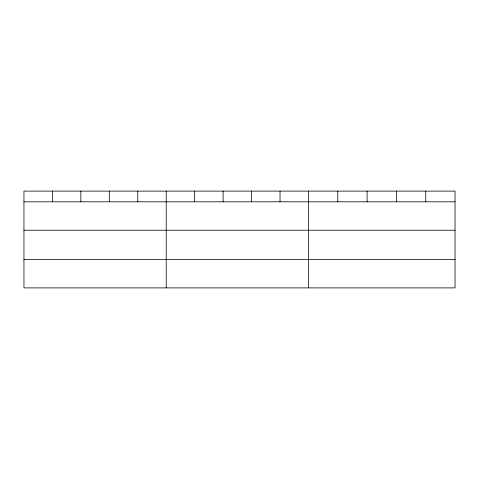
<?xml version="1.0" encoding="UTF-8"?>
<svg xmlns="http://www.w3.org/2000/svg" width="479" height="479" viewBox="0 0 479 479"><rect width="100%" height="100%" fill="white"/><g stroke="black" fill="none" stroke-linecap="round" stroke-linejoin="round"><path stroke-width="0.72" d="M455.05 230.219L455.05 191.103L23.95 191.103L23.95 287.897L455.05 287.897L455.05 230.219L23.95 230.219M23.95 201.815L455.05 201.815M23.95 259.492L455.05 259.492M425.735 191.103L425.735 201.815M396.42 191.103L396.42 201.815M367.106 191.103L367.106 201.815M337.791 191.103L337.791 201.815M308.476 191.103L308.476 287.897M280.023 191.103L280.023 201.815M251.571 191.103L251.571 201.815M223.118 191.103L223.118 201.815M194.666 191.103L194.666 201.815M166.213 191.103L166.213 287.897M137.76 191.103L137.76 201.815M109.308 191.103L109.308 201.815M80.855 191.103L80.855 201.815M52.403 191.103L52.403 201.815"/></g></svg>
